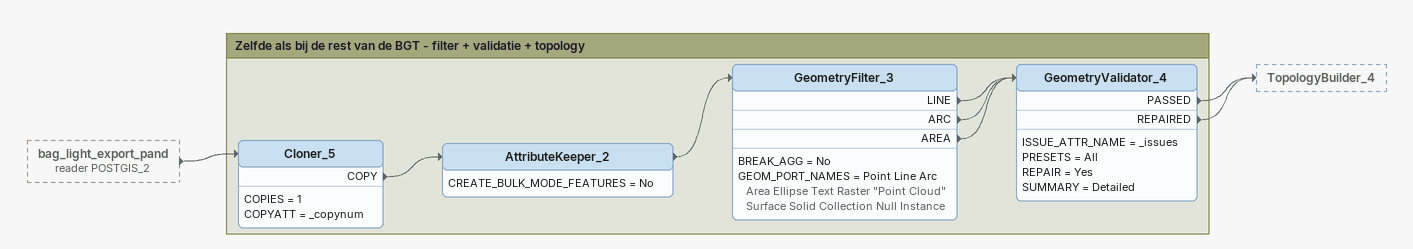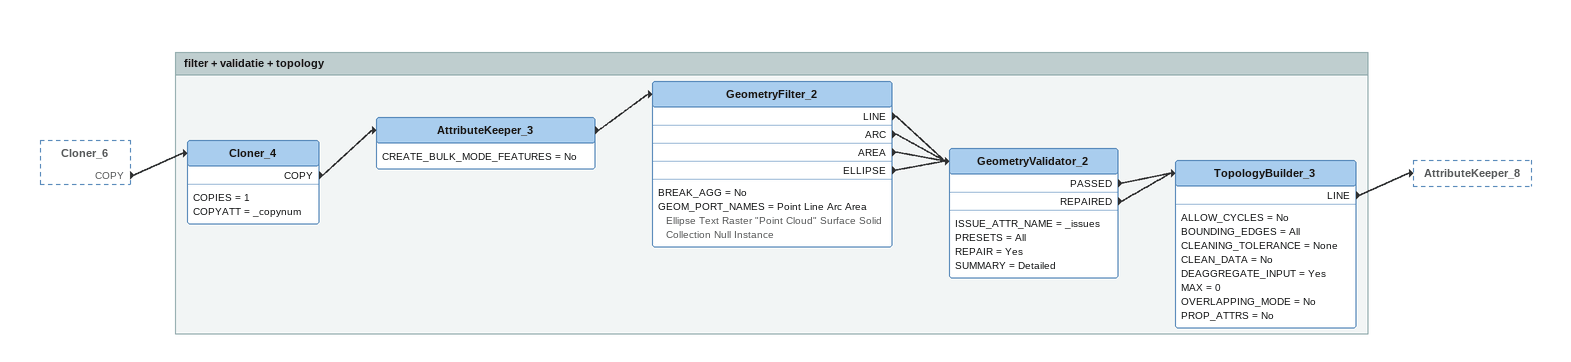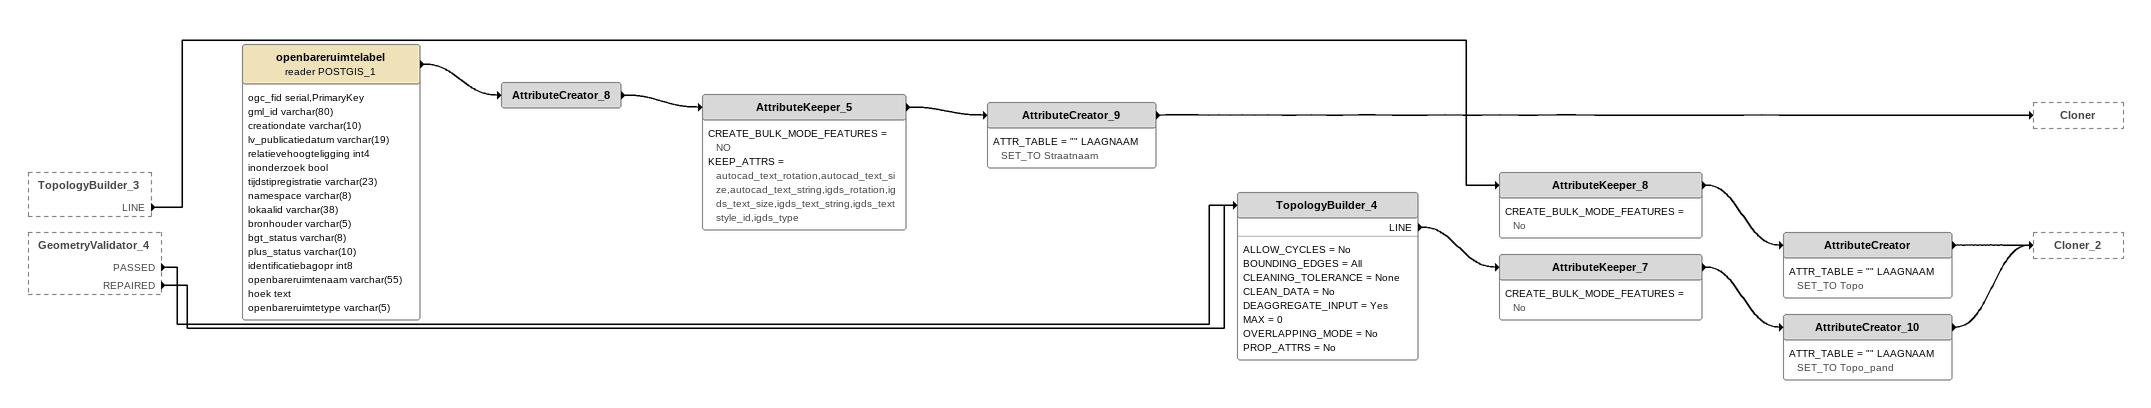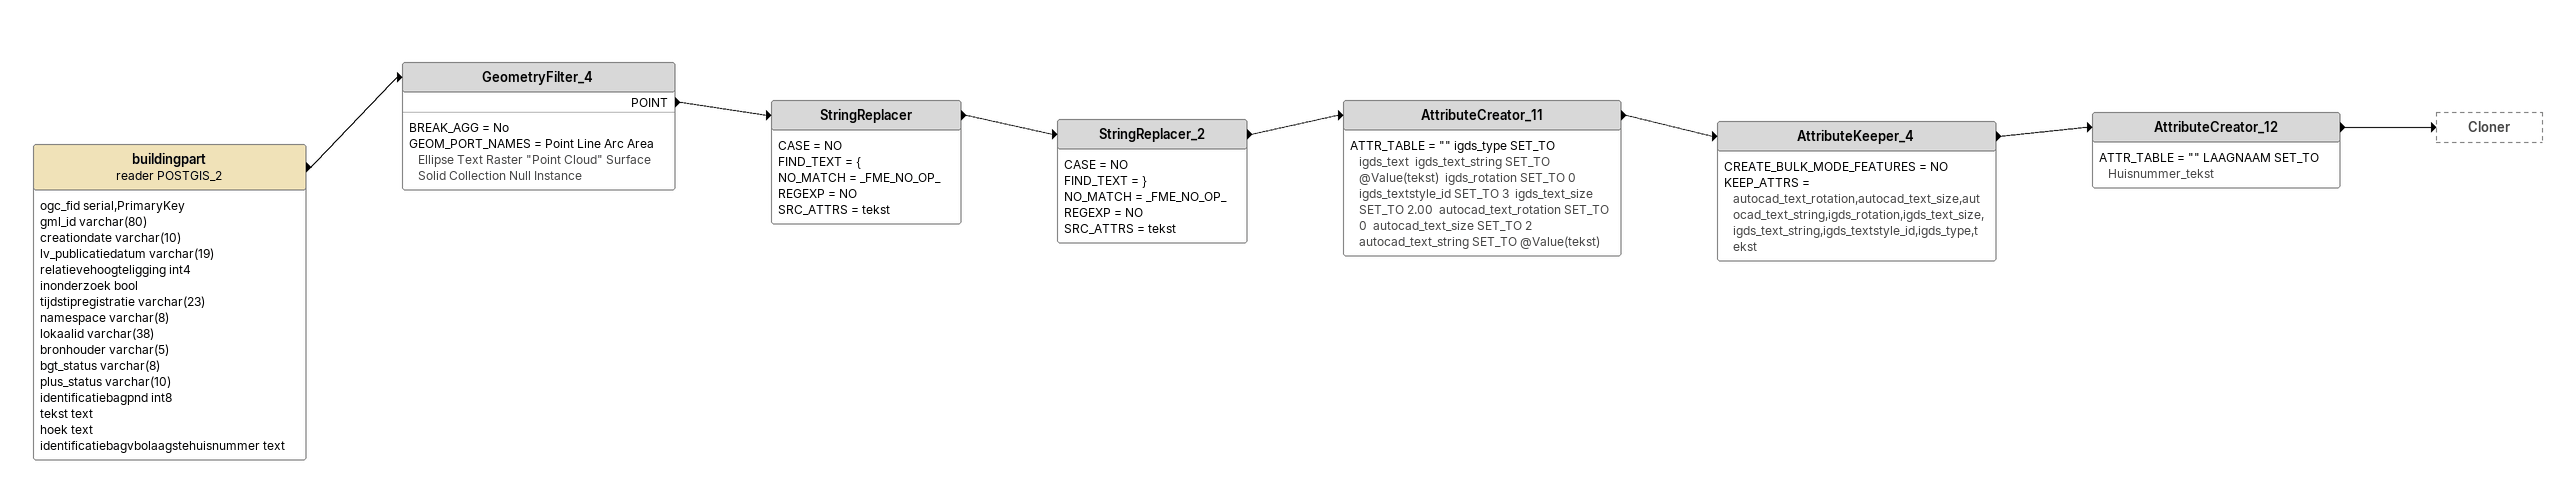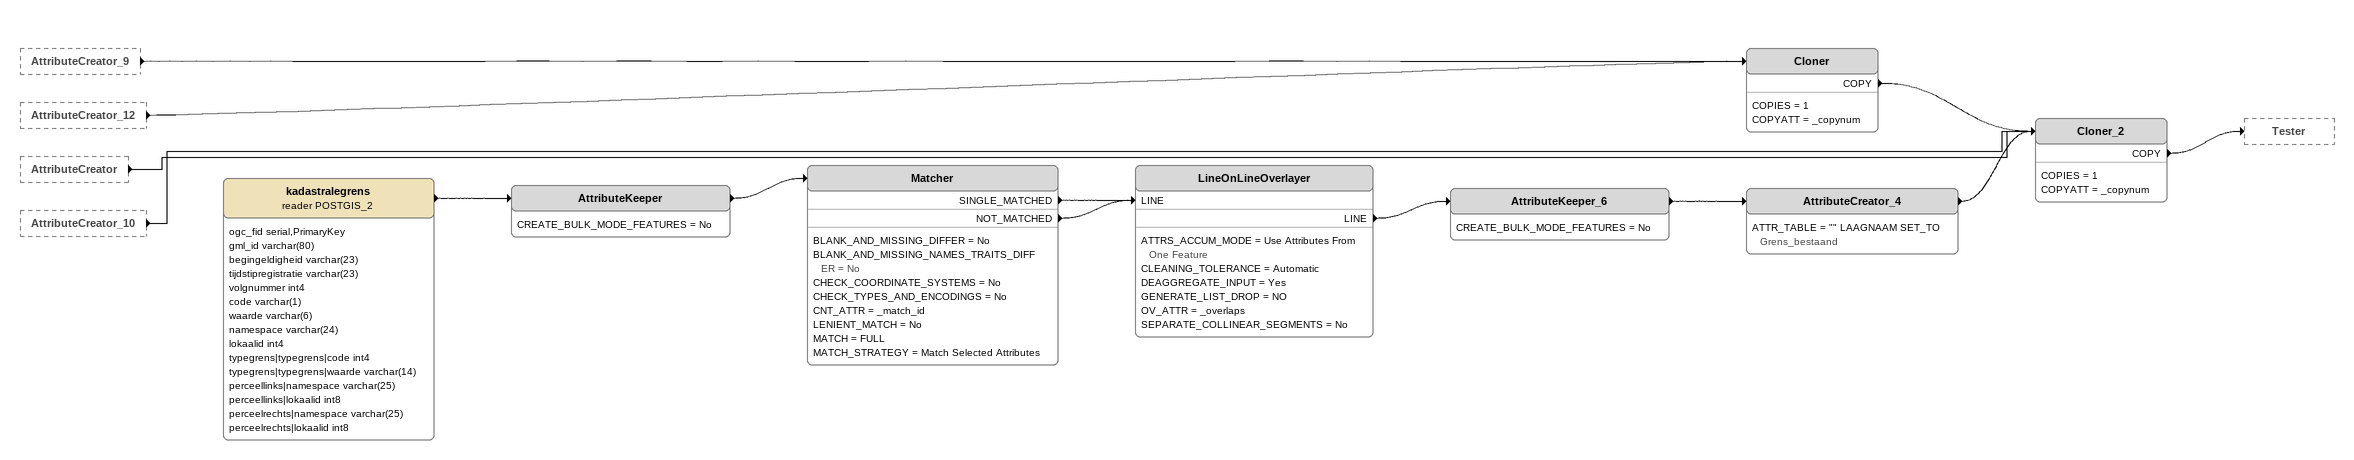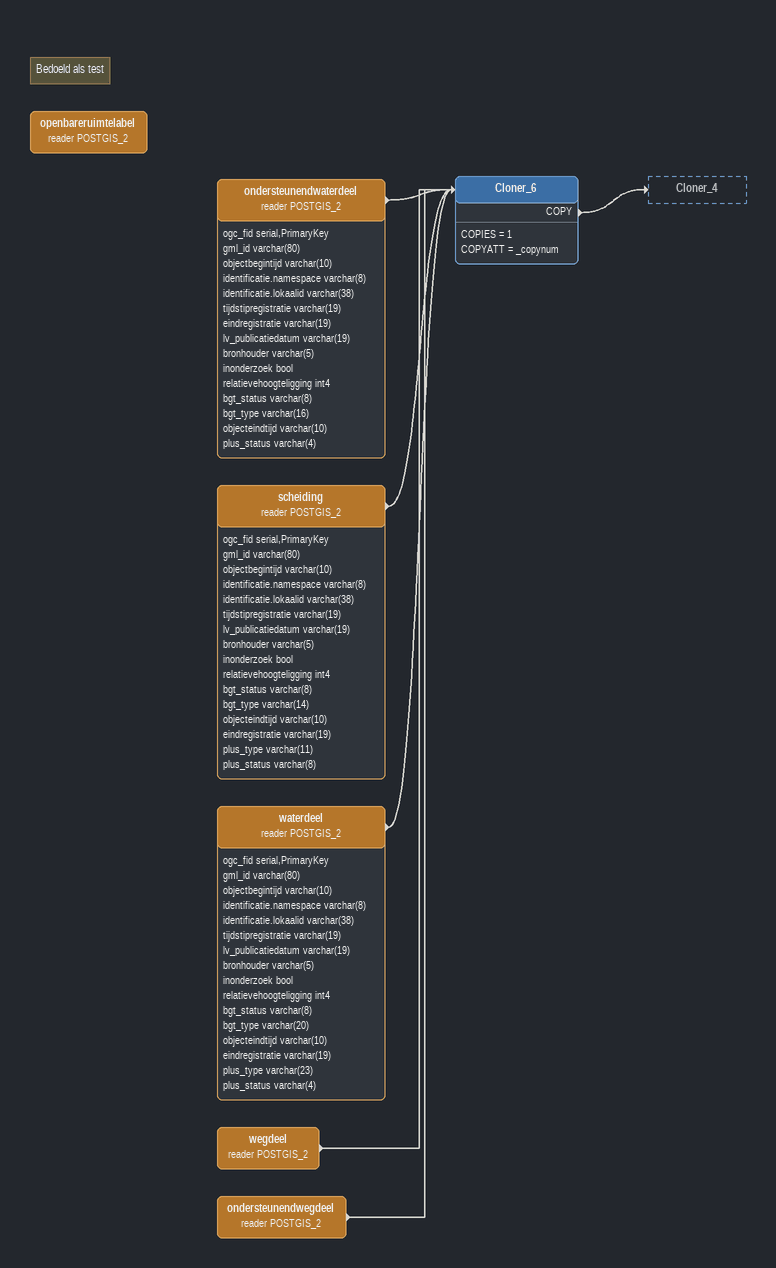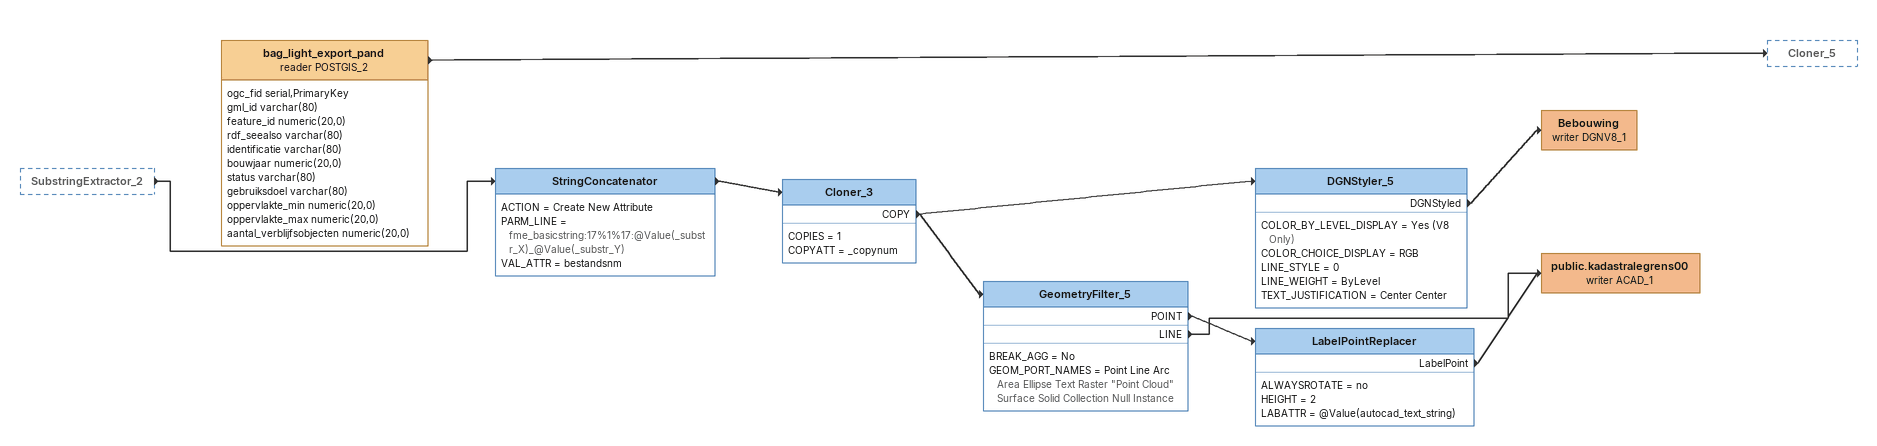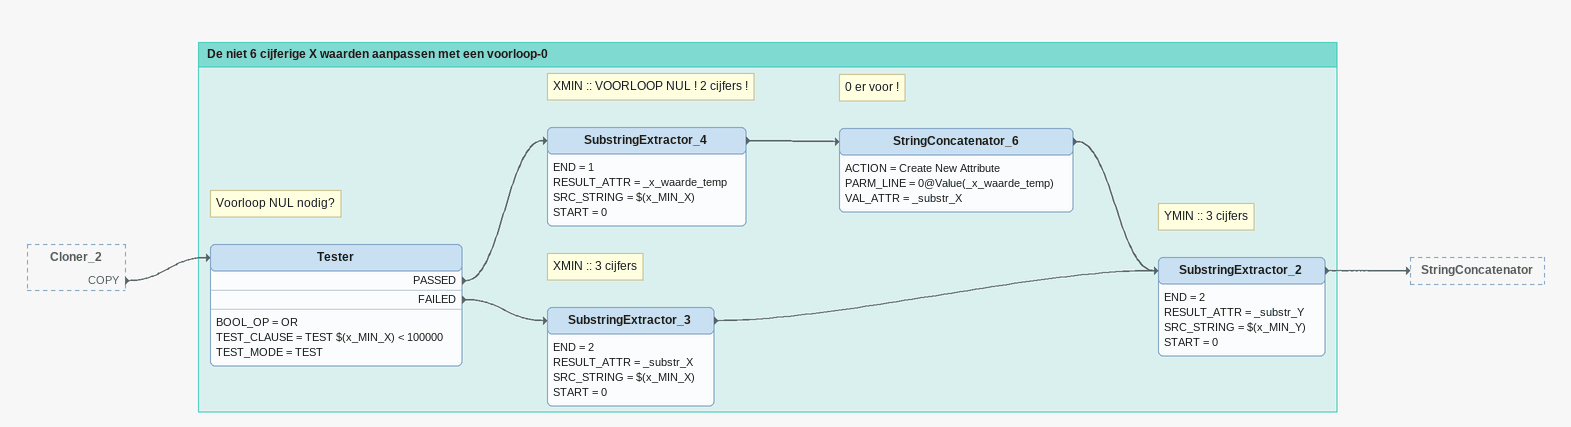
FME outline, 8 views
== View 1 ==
bag_light_export_pand (reader POSTGIS_2) [outside]
    -> Cloner_5

Bookmark: Zelfde als bij de rest van de BGT - filter + validatie + topology
Cloner_5
    COPIES = 1
    COPYATT = _copynum
    COPY -> AttributeKeeper_2
AttributeKeeper_2
    CREATE_BULK_MODE_FEATURES = No
    -> GeometryFilter_3
GeometryFilter_3
    BREAK_AGG = No
    GEOM_PORT_NAMES = Point Line Arc Area Ellipse Text Raster "Point Cloud" Surface Solid Collection Null Instance
    LINE -> GeometryValidator_4
    ARC -> GeometryValidator_4
    AREA -> GeometryValidator_4
GeometryValidator_4
    ISSUE_ATTR_NAME = _issues
    PRESETS = All
    REPAIR = Yes
    SUMMARY = Detailed
    PASSED -> TopologyBuilder_4
    REPAIRED -> TopologyBuilder_4

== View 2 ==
Cloner_6 [outside]
    COPY -> Cloner_4

Bookmark: filter + validatie + topology
Cloner_4
    COPIES = 1
    COPYATT = _copynum
    COPY -> AttributeKeeper_3
AttributeKeeper_3
    CREATE_BULK_MODE_FEATURES = No
    -> GeometryFilter_2
GeometryFilter_2
    BREAK_AGG = No
    GEOM_PORT_NAMES = Point Line Arc Area Ellipse Text Raster "Point Cloud" Surface Solid Collection Null Instance
    LINE -> GeometryValidator_2
    ARC -> GeometryValidator_2
    AREA -> GeometryValidator_2
    ELLIPSE -> GeometryValidator_2
GeometryValidator_2
    ISSUE_ATTR_NAME = _issues
    PRESETS = All
    REPAIR = Yes
    SUMMARY = Detailed
    PASSED -> TopologyBuilder_3
    REPAIRED -> TopologyBuilder_3
TopologyBuilder_3
    ALLOW_CYCLES = No
    BOUNDING_EDGES = All
    CLEANING_TOLERANCE = None
    CLEAN_DATA = No
    DEAGGREGATE_INPUT = Yes
    MAX = 0
    OVERLAPPING_MODE = No
    PROP_ATTRS = No
    LINE -> AttributeKeeper_8

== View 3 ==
TopologyBuilder_3 [outside]
    LINE -> AttributeKeeper_8
GeometryValidator_4 [outside]
    PASSED -> TopologyBuilder_4
    REPAIRED -> TopologyBuilder_4
openbareruimtelabel (reader POSTGIS_1)
    attributes: ogc_fid serial,PrimaryKey, gml_id varchar(80), creationdate varchar(10), lv_publicatiedatum varchar(19), relatievehoogteligging int4, inonderzoek bool, tijdstipregistratie varchar(23), namespace varchar(8), lokaalid varchar(38), bronhouder varchar(5), bgt_status varchar(8), plus_status varchar(10), identificatiebagopr int8, openbareruimtenaam varchar(55), hoek text, openbareruimtetype varchar(5)
    -> AttributeCreator_8
AttributeCreator_8
    -> AttributeKeeper_5
AttributeKeeper_5
    CREATE_BULK_MODE_FEATURES = NO
    KEEP_ATTRS = autocad_text_rotation,autocad_text_size,autocad_text_string,igds_rotation,igds_text_size,igds_text_string,igds_textstyle_id,igds_type
    -> AttributeCreator_9
AttributeCreator_9
    ATTR_TABLE = "" LAAGNAAM SET_TO Straatnaam
    -> Cloner
AttributeKeeper_8
    CREATE_BULK_MODE_FEATURES = No
    -> AttributeCreator
AttributeCreator
    ATTR_TABLE = "" LAAGNAAM SET_TO Topo
    -> Cloner_2
TopologyBuilder_4
    ALLOW_CYCLES = No
    BOUNDING_EDGES = All
    CLEANING_TOLERANCE = None
    CLEAN_DATA = No
    DEAGGREGATE_INPUT = Yes
    MAX = 0
    OVERLAPPING_MODE = No
    PROP_ATTRS = No
    LINE -> AttributeKeeper_7
AttributeKeeper_7
    CREATE_BULK_MODE_FEATURES = No
    -> AttributeCreator_10
AttributeCreator_10
    ATTR_TABLE = "" LAAGNAAM SET_TO Topo_pand
    -> Cloner_2

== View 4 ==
buildingpart (reader POSTGIS_2)
    attributes: ogc_fid serial,PrimaryKey, gml_id varchar(80), creationdate varchar(10), lv_publicatiedatum varchar(19), relatievehoogteligging int4, inonderzoek bool, tijdstipregistratie varchar(23), namespace varchar(8), lokaalid varchar(38), bronhouder varchar(5), bgt_status varchar(8), plus_status varchar(10), identificatiebagpnd int8, tekst text, hoek text, identificatiebagvbolaagstehuisnummer text
    -> GeometryFilter_4
GeometryFilter_4
    BREAK_AGG = No
    GEOM_PORT_NAMES = Point Line Arc Area Ellipse Text Raster "Point Cloud" Surface Solid Collection Null Instance
    POINT -> StringReplacer
StringReplacer
    CASE = NO
    FIND_TEXT = {
    NO_MATCH = _FME_NO_OP_
    REGEXP = NO
    SRC_ATTRS = tekst
    -> StringReplacer_2
StringReplacer_2
    CASE = NO
    FIND_TEXT = }
    NO_MATCH = _FME_NO_OP_
    REGEXP = NO
    SRC_ATTRS = tekst
    -> AttributeCreator_11
AttributeCreator_11
    ATTR_TABLE = "" igds_type SET_TO igds_text  igds_text_string SET_TO @Value(tekst)  igds_rotation SET_TO 0  igds_textstyle_id SET_TO 3  igds_text_size SET_TO 2.00  autocad_text_rotation SET_TO 0  autocad_text_size SET_TO 2  autocad_text_string SET_TO @Value(tekst)
    -> AttributeKeeper_4
AttributeKeeper_4
    CREATE_BULK_MODE_FEATURES = NO
    KEEP_ATTRS = autocad_text_rotation,autocad_text_size,autocad_text_string,igds_rotation,igds_text_size,igds_text_string,igds_textstyle_id,igds_type,tekst
    -> AttributeCreator_12
AttributeCreator_12
    ATTR_TABLE = "" LAAGNAAM SET_TO Huisnummer_tekst
    -> Cloner

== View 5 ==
AttributeCreator_9 [outside]
    -> Cloner
AttributeCreator_12 [outside]
    -> Cloner
AttributeCreator [outside]
    -> Cloner_2
AttributeCreator_10 [outside]
    -> Cloner_2
Cloner
    COPIES = 1
    COPYATT = _copynum
    COPY -> Cloner_2
kadastralegrens (reader POSTGIS_2)
    attributes: ogc_fid serial,PrimaryKey, gml_id varchar(80), begingeldigheid varchar(23), tijdstipregistratie varchar(23), volgnummer int4, code varchar(1), waarde varchar(6), namespace varchar(24), lokaalid int4, typegrens|typegrens|code int4, typegrens|typegrens|waarde varchar(14), perceellinks|namespace varchar(25), perceellinks|lokaalid int8, perceelrechts|namespace varchar(25), perceelrechts|lokaalid int8
    -> AttributeKeeper
AttributeKeeper
    CREATE_BULK_MODE_FEATURES = No
    -> Matcher
Matcher
    BLANK_AND_MISSING_DIFFER = No
    BLANK_AND_MISSING_NAMES_TRAITS_DIFFER = No
    CHECK_COORDINATE_SYSTEMS = No
    CHECK_TYPES_AND_ENCODINGS = No
    CNT_ATTR = _match_id
    LENIENT_MATCH = No
    MATCH = FULL
    MATCH_STRATEGY = Match Selected Attributes
    SINGLE_MATCHED -> LineOnLineOverlayer [LINE]
    NOT_MATCHED -> LineOnLineOverlayer [LINE]
LineOnLineOverlayer
    ATTRS_ACCUM_MODE = Use Attributes From One Feature
    CLEANING_TOLERANCE = Automatic
    DEAGGREGATE_INPUT = Yes
    GENERATE_LIST_DROP = NO
    OV_ATTR = _overlaps
    SEPARATE_COLLINEAR_SEGMENTS = No
    LINE -> AttributeKeeper_6
AttributeKeeper_6
    CREATE_BULK_MODE_FEATURES = No
    -> AttributeCreator_4
AttributeCreator_4
    ATTR_TABLE = "" LAAGNAAM SET_TO Grens_bestaand
    -> Cloner_2
Cloner_2
    COPIES = 1
    COPYATT = _copynum
    COPY -> Tester

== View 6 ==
Note: Bedoeld als test
openbareruimtelabel (reader POSTGIS_2)
ondersteunendwaterdeel (reader POSTGIS_2)
    attributes: ogc_fid serial,PrimaryKey, gml_id varchar(80), objectbegintijd varchar(10), identificatie.namespace varchar(8), identificatie.lokaalid varchar(38), tijdstipregistratie varchar(19), eindregistratie varchar(19), lv_publicatiedatum varchar(19), bronhouder varchar(5), inonderzoek bool, relatievehoogteligging int4, bgt_status varchar(8), bgt_type varchar(16), objecteindtijd varchar(10), plus_status varchar(4)
    -> Cloner_6
scheiding (reader POSTGIS_2)
    attributes: ogc_fid serial,PrimaryKey, gml_id varchar(80), objectbegintijd varchar(10), identificatie.namespace varchar(8), identificatie.lokaalid varchar(38), tijdstipregistratie varchar(19), lv_publicatiedatum varchar(19), bronhouder varchar(5), inonderzoek bool, relatievehoogteligging int4, bgt_status varchar(8), bgt_type varchar(14), objecteindtijd varchar(10), eindregistratie varchar(19), plus_type varchar(11), plus_status varchar(8)
    -> Cloner_6
waterdeel (reader POSTGIS_2)
    attributes: ogc_fid serial,PrimaryKey, gml_id varchar(80), objectbegintijd varchar(10), identificatie.namespace varchar(8), identificatie.lokaalid varchar(38), tijdstipregistratie varchar(19), lv_publicatiedatum varchar(19), bronhouder varchar(5), inonderzoek bool, relatievehoogteligging int4, bgt_status varchar(8), bgt_type varchar(20), objecteindtijd varchar(10), eindregistratie varchar(19), plus_type varchar(23), plus_status varchar(4)
    -> Cloner_6
wegdeel (reader POSTGIS_2)
    -> Cloner_6
ondersteunendwegdeel (reader POSTGIS_2)
    -> Cloner_6
Cloner_6
    COPIES = 1
    COPYATT = _copynum
    COPY -> Cloner_4

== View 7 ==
SubstringExtractor_2 [outside]
    -> StringConcatenator
bag_light_export_pand (reader POSTGIS_2)
    attributes: ogc_fid serial,PrimaryKey, gml_id varchar(80), feature_id numeric(20,0), rdf_seealso varchar(80), identificatie varchar(80), bouwjaar numeric(20,0), status varchar(80), gebruiksdoel varchar(80), oppervlakte_min numeric(20,0), oppervlakte_max numeric(20,0), aantal_verblijfsobjecten numeric(20,0)
    -> Cloner_5
StringConcatenator
    ACTION = Create New Attribute
    PARM_LINE = fme_basicstring:17%1%17:@Value(_substr_X)_@Value(_substr_Y)
    VAL_ATTR = bestandsnm
    -> Cloner_3
Cloner_3
    COPIES = 1
    COPYATT = _copynum
    COPY -> DGNStyler_5
    COPY -> GeometryFilter_5
DGNStyler_5
    COLOR_BY_LEVEL_DISPLAY = Yes (V8 Only)
    COLOR_CHOICE_DISPLAY = RGB
    LINE_STYLE = 0
    LINE_WEIGHT = ByLevel
    TEXT_JUSTIFICATION = Center Center
    DGNStyled -> Bebouwing (writer DGNV8_1)
Bebouwing (writer DGNV8_1)
GeometryFilter_5
    BREAK_AGG = No
    GEOM_PORT_NAMES = Point Line Arc Area Ellipse Text Raster "Point Cloud" Surface Solid Collection Null Instance
    POINT -> LabelPointReplacer
    LINE -> public.kadastralegrens00 (writer ACAD_1)
LabelPointReplacer
    ALWAYSROTATE = no
    HEIGHT = 2
    LABATTR = @Value(autocad_text_string)
    LabelPoint -> public.kadastralegrens00 (writer ACAD_1)
public.kadastralegrens00 (writer ACAD_1)

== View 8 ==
Cloner_2 [outside]
    COPY -> Tester

Bookmark: De niet 6 cijferige X waarden aanpassen met een voorloop-0
Note: Voorloop NUL nodig?
Tester
    BOOL_OP = OR
    TEST_CLAUSE = TEST $(x_MIN_X) < 100000
    TEST_MODE = TEST
    PASSED -> SubstringExtractor_4
    FAILED -> SubstringExtractor_3
Note: XMIN :: VOORLOOP NUL ! 2 cijfers !
SubstringExtractor_4
    END = 1
    RESULT_ATTR = _x_waarde_temp
    SRC_STRING = $(x_MIN_X)
    START = 0
    -> StringConcatenator_6
Note: 0 er voor !
StringConcatenator_6
    ACTION = Create New Attribute
    PARM_LINE = 0@Value(_x_waarde_temp)
    VAL_ATTR = _substr_X
    -> SubstringExtractor_2
Note: XMIN :: 3 cijfers
SubstringExtractor_3
    END = 2
    RESULT_ATTR = _substr_X
    SRC_STRING = $(x_MIN_X)
    START = 0
    -> SubstringExtractor_2
Note: YMIN :: 3 cijfers
SubstringExtractor_2
    END = 2
    RESULT_ATTR = _substr_Y
    SRC_STRING = $(x_MIN_Y)
    START = 0
    -> StringConcatenator
